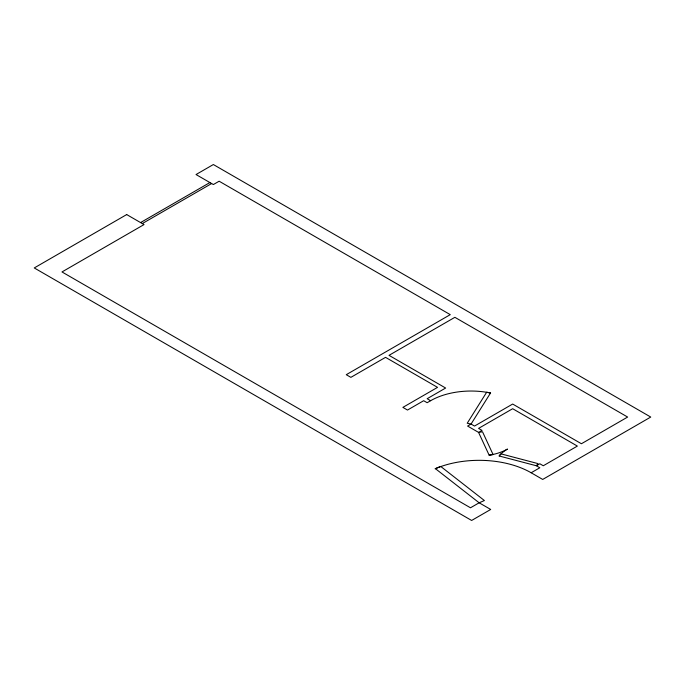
<?xml version="1.0" encoding="UTF-8"?>
<svg xmlns="http://www.w3.org/2000/svg" width="685" height="685" viewBox="0 0 685 685"><rect width="100%" height="100%" fill="white"/><g stroke="black" fill="none" stroke-linecap="round" stroke-linejoin="round"><path stroke-width="1.03" d="M499.168 455.979L500.863 453.83L538.042 463.617L536.346 465.757L499.168 455.979A40.852 23.59 0 0 1 507.457 449.077A40.852 23.59 0 0 1 489.141 455.183L478.567 432.398L467.59 426.061L471.057 424.058L490.528 393.01L486.684 392.205L467.213 423.261L471.057 424.058L474.525 426.061L512.663 404.047L581.419 443.743L627.64 417.054L454.883 317.318L389.011 355.344L445.635 388.035L427.149 398.713L430.617 400.708A57.197 33.026 0 0 1 490.623 393.027M140.562 222.574L209.901 182.544M142.3 223.575L211.631 183.546M430.617 400.708L427.149 402.712L423.681 400.708L407.498 410.05L402.883 407.378L437.544 387.367L385.544 357.347L350.874 377.358L346.259 374.695L450.259 314.646L219.14 181.217L213.36 184.548L196.03 174.538L213.36 164.537L650.75 417.054L542.7 479.44L531.149 472.761A73.543 42.461 0 0 0 435.095 468.788M531.149 472.761L539.814 467.761L536.346 465.757L539.814 463.754L543.282 465.757L577.369 446.081L512.663 408.714L478.567 428.399L482.034 430.403L478.567 432.398L482.514 431.79L493.089 454.575L489.141 455.183M126.699 214.568L34.25 267.946L471.64 520.463L490.7 509.46L479.149 502.79L435.403 468.66L440.66 466.408L484.398 500.538L479.149 502.79L470.484 507.79L61.984 271.945L144.03 224.577L126.699 214.568"/></g></svg>
